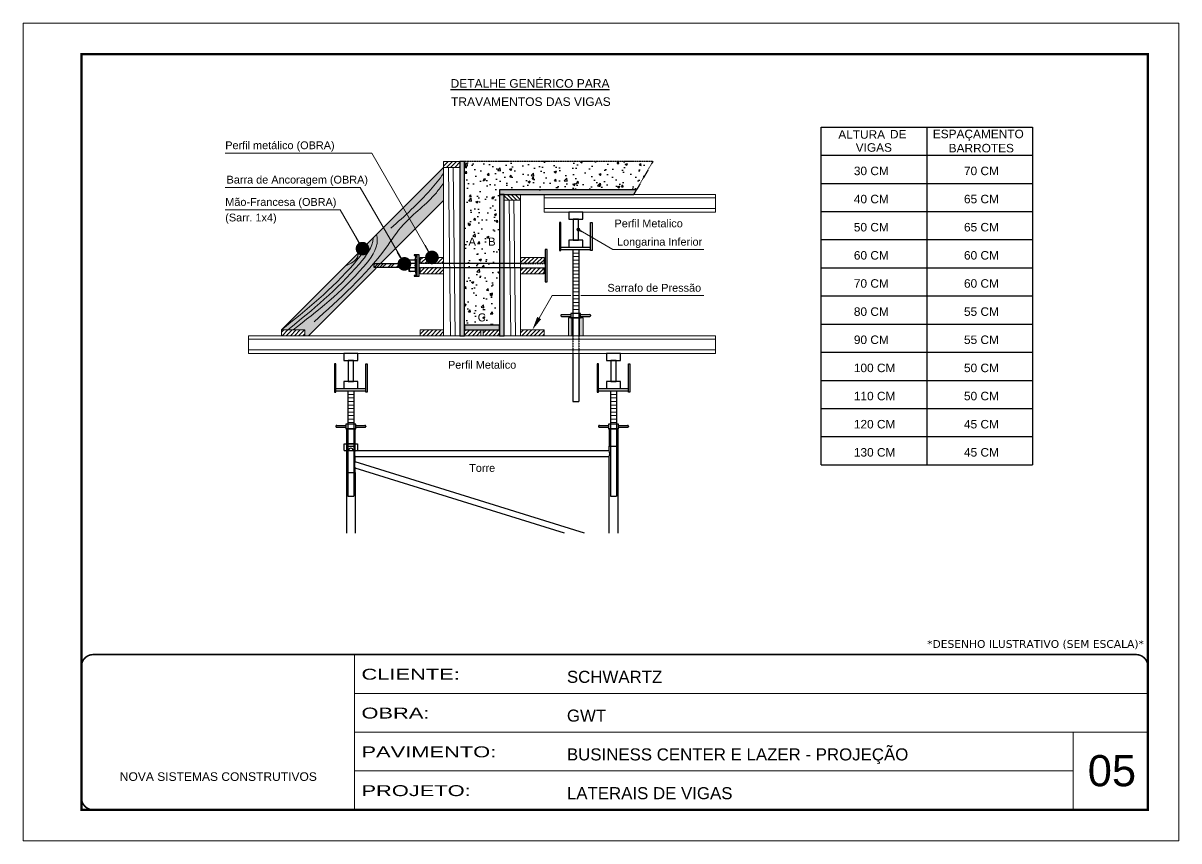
# Model space of a CAD drawing. Extents: x 2603 to 22413, y 1253 to 30260.
# Drawn here: x 2603 to 4088, y 27671 to 28721 of the extents above; entities that cross this region are included whole.
import ezdxf
from ezdxf.enums import TextEntityAlignment as Align

# ---------------------------------------------------------------- set-up
doc = ezdxf.new("R2010")
doc.units = 0
for name, pattern in [('CONTINUO', [0]), ('DASHED', [0.75, 0.5, -0.25]), ('HIDDEN', [0.375, 0.25, -0.125])]:
    doc.linetypes.add(name, pattern=pattern)
doc.layers.add('BARRA DE ANCORAGEM', color=251, linetype='Continuous')
doc.layers.add('GARFOS', color=7, linetype='Continuous')
for name, color, linetype, lineweight in [('CARIMBO', 255, 'Continuous', 9), ('CONCRETO', 251, 'Continuous', 25), ('Demarcação 1', 251, 'Continuous', 9), ('Escoras', 2, 'Continuous', 25), ('Folhas', 255, 'Continuous', 9), ('Forcador', 251, 'Continuous', 25), ('Hachura', 251, 'Continuous', 9), ('Madeira', 126, 'Continuous', 18), ('Perfil Metálico', 224, 'Continuous', 18), ('SARRAFO DE PRESSAO', 251, 'DASHED', 9)]:
    doc.layers.add(name, color=color, linetype=linetype, lineweight=lineweight)
doc.layers.add('Demarcação 2', color=7, linetype='Continuous', lineweight=9, true_color=0xe0e0e0)
doc.styles.add('ARIAL', font='arial.ttf')
doc.styles.get("Standard").update_dxf_attribs({"font": 'arial.ttf'})
doc.styles.add('stylellllll', font='verdana.ttf', dxfattribs={"height": 2})
doc.styles.add('Tecnologia', font='')
doc.styles.get('Tecnologia').set_extended_font_data('Forgotten Futurist')
doc.dimstyles.new('3x', dxfattribs={"dimtxt": 10, "dimasz": 5, "dimexe": 7, "dimexo": 5, "dimgap": 4, "dimtad": 1, "dimdec": 4, "dimlfac": 0.333333, "dimdsep": 46, "dimtxsty": 'Standard', "dimblk": 'DOT', "dimcen": 0.09, "dimclrd": 1, "dimclre": 1, "dimclrt": 2, "dimadec": 0, "dimazin": 2, "dimtfac": 1, "dimtdec": 4, "dimtmove": 0, "dimatfit": 3, "dimldrblk": 'DOT', "dimfxl": 1, "dimtolj": 1, "dimtzin": 0, "dimlwd": 9, "dimlwe": 9, "dimarcsym": 0})
pattern_1 = [(45, (-2137.7757, 34260.1615), (-2.6516504, 2.6516504), [])]

# ---------------------------------------------------------------- blocks, each defined once
blk = doc.blocks.new('9999999999')
at = {"color": 30, "linetype": 'CONTINUO'}
for p, q in [((98564.6, 34230.2), (98564.6, 34429.4)), ((98564.6, 34379.6), (99584, 34379.6)), ((98564.6, 34329.8), (99488, 34329.8)), ((99584, 34329.8), (99488, 34329.8)), ((99488, 34329.8), (99488, 34230.2)), ((98564.6, 34280), (99488, 34280))]:
    blk.add_line(p, q, dxfattribs=at)
at = {"color": 30, "linetype": 'CONTINUO', "const_width": 2}
blk.add_lwpolyline([(99584, 34230.2), (99584, 34414.4, 0.414214), (99569, 34429.4), (98229, 34429.4, 0.414214), (98214, 34414.4), (98214, 34245.2, 0.414214), (98229, 34230.2), (99584, 34230.2)], format="xyb", dxfattribs=at)
at = {"layer": 'Folhas'}
blk.add_lwpolyline([(98139, 34190.2), (99624, 34190.2), (99624, 35240.2), (98139, 35240.2)], close=True, dxfattribs=at)
at = {"layer": 'Folhas', "color": 30, "const_width": 3}
blk.add_lwpolyline([(98214, 34230.2), (99584, 34230.2), (99584, 35200.2), (98214, 35200.2)], close=True, dxfattribs=at)
at = {"color": 7, "linetype": 'Continuous', "ltscale": 5, "style": 'ARIAL'}
for s, height, p in [('SCHWARTZ', 15.48, (98837.7, 34393.1)), ('GWT', 15.48, (98837.7, 34343.3)), ('BUSINESS CENTER E LAZER - PROJEÇÃO', 15.483, (98837.7, 34293.5)), ('NOVA SISTEMAS CONSTRUTIVOS', 11.059, (98263.2, 34267.2)), ('LATERAIS DE VIGAS', 15.483, (98837.7, 34243.7))]:
    blk.add_text(s, height=height, dxfattribs=at).set_placement(p)
at = {"layer": 'Folhas', "color": 7, "style": 'Tecnologia', "width": 1.5}
for s, p in [('CLIENTE:', (98573.7, 34397.2)), ('OBRA:', (98573.7, 34347.3)), ('PAVIMENTO:', (98573.7, 34297.5)), ('PROJETO:', (98573.7, 34247.7))]:
    blk.add_text(s, height=14, dxfattribs=at).set_placement(p)
blk = doc.blocks.new('HT20CT')
at = {"layer": 'Forcador'}
for points in [[(-4, 16), (-4, 20), (4, 20), (4, 16)], [(-1.5, 4), (-1.5, 16), (1.5, 16), (1.5, 4)], [(-4, 0), (-4, 4), (4, 4), (4, 0)]]:
    blk.add_lwpolyline(points, close=True, dxfattribs=at)
blk = doc.blocks.new('_Dot')
at = {"color": 0, "linetype": 'ByBlock', "lineweight": -2}
blk.add_line((-0.5, 0), (-1, 0), dxfattribs=at)
at = {"color": 0, "linetype": 'ByBlock', "const_width": 0.5}
blk.add_lwpolyline([(-0.25, 0, 1), (0.25, 0, 1)], format="xyb", close=True, dxfattribs=at)

msp = doc.modelspace()

# ---------------------------------------------------------------- hatches: boundary and pattern name
at = {"layer": 'CONCRETO', "linetype": 'DASHED', "ltscale": 0.3}
h = msp.add_hatch(dxfattribs=at)
h.set_pattern_fill('AR-CONC', color=256, scale=4, style=0)
h.set_pattern_definition([(50, (-45496.77, 20589.82), (28.690407, -2.510085), [3, -33]), (355, (-45496.77, 20589.82), (-5.550053, 30.087685), [2.4, -26.4]), (100.4514, (-45494.38, 20589.61), (23.140375, 27.577582), [2.549608, -28.045684]), (46.1842, (-45496.77, 20597.82), (42.689642, -6.62076), [4.5, -49.5]), (96.6356, (-45493.213, 20597.27), (37.386508, 38.964715), [3.82441, -42.06852]), (351.1842, (-45496.77, 20597.82), (37.386478, 38.964744), [3.6, -39.6]), (21, (-45492.77, 20595.82), (23.876282, -16.104756), [3, -33]), (326, (-45492.77, 20595.82), (9.732613, 29.006002), [2.4, -26.4]), (71.4514, (-45490.78, 20594.478), (33.608905, 12.90122), [2.549608, -28.045684]), (37.5, (-45496.77, 20589.82), (0.4863942, 13.3157542), [0, -26.08, 0, -26.8, 0, -26.5]), (7.5, (-45496.77, 20589.82), (10.5227815, 15.7764685), [0, -15.28, 0, -25.48, 0, -10.1]), (327.5, (-45505.69, 20589.82), (21.3528974, -0.9021949), [0, -10, 0, -31.2, 0, -41.4]), (317.5, (-45509.69, 20589.82), (23.327447, 4.004199), [0, -13, 0, -20.72, 0, -29.4])])
h.paths.add_polyline_path([(3170.25, 28542.75), (3170.25, 28332.75), (3215.25, 28332.75), (3215.25, 28506.75), (3391.24, 28506.75), (3412.02, 28542.75)])
h.paths.add_polyline_path([(3197.82, 28432.22), (3212.67, 28432.22), (3212.67, 28447.77), (3197.82, 28447.77)], flags=24)
h.paths.add_polyline_path([(3172.51, 28432.22), (3187.4, 28432.22), (3187.4, 28447.77), (3172.51, 28447.77)], flags=24)
h.paths.add_polyline_path([(3184.38, 28334.71), (3200.2, 28334.71), (3200.2, 28350.79), (3184.38, 28350.79)], flags=24)
at = {"layer": 'Demarcação 1'}
for points in [[(3170.25, 28542.75), (3164.25, 28542.75), (3164.25, 28319.25), (3170.25, 28319.25)], [(3391.24, 28506.75), (3215.25, 28506.75), (3215.25, 28500.75), (3387.78, 28500.75)], [(3221.25, 28500.75), (3215.25, 28500.75), (3215.25, 28319.25), (3221.25, 28319.25)], [(3215.25, 28332.75), (3170.25, 28332.75), (3170.25, 28326.75), (3215.25, 28326.75)]]:
    msp.add_hatch(color=256, dxfattribs=at).paths.add_polyline_path(points)
at = {"layer": 'Demarcação 2'}
msp.add_hatch(color=256, dxfattribs=at).paths.add_polyline_path([(3143.25, 28492.82), (3143.25, 28535.25), (2934.76, 28326.76), (2964.83, 28326.76), (2964.83, 28319.25), (2969.67, 28319.25), (3057.46, 28407.04), (3053.79, 28407.04), (3053.79, 28411.46), (3061.88, 28411.46)])
at = {"layer": 'Hachura'}
h = msp.add_hatch(dxfattribs=at)
h.set_pattern_fill('ANSI31', color=256, scale=30, style=0)
h.set_pattern_definition(pattern_1)
h.paths.add_polyline_path([(3143.25, 28542.75), (3164.25, 28542.75), (3164.25, 28535.25), (3143.25, 28535.25)])
h = msp.add_hatch(dxfattribs=at)
h.set_pattern_fill('ANSI31', color=256, scale=30, style=0)
h.set_pattern_definition([(135, (10704.1353, 32815.8565), (2.6516504, 2.6516504), [])])
h.paths.add_polyline_path([(3221.25, 28500.75), (3242.25, 28500.75), (3242.25, 28493.25), (3221.25, 28493.25)])
h = msp.add_hatch(dxfattribs=at)
h.set_pattern_fill('ANSI32', color=256, scale=20, angle=90, style=0)
h.set_pattern_definition([(45, (11710.317, 19434.917), (5.303301, -5.303301), []), (45, (11710.317, 19438.453), (5.303301, -5.303301), [])])
h.paths.add_polyline_path([(3053.79, 28407.04), (3053.79, 28411.46), (3098.79, 28411.46), (3098.79, 28407.04)])
h = msp.add_hatch(dxfattribs=at)
h.set_pattern_fill('ANSI31', color=256, scale=30, style=0)
h.set_pattern_definition(pattern_1)
h.paths.add_polyline_path([(3143.25, 28412.25), (3143.25, 28419.77), (3113.18, 28419.77), (3113.18, 28412.25)])
h = msp.add_hatch(dxfattribs=at)
h.set_pattern_fill('ANSI31', color=256, scale=30, style=0)
h.set_pattern_definition(pattern_1)
h.paths.add_polyline_path([(3272.31, 28412.25), (3272.31, 28419.77), (3242.25, 28419.77), (3242.25, 28412.25)])
h = msp.add_hatch(dxfattribs=at)
h.set_pattern_fill('ANSI31', color=256, scale=30, style=0)
h.set_pattern_definition(pattern_1)
h.paths.add_polyline_path([(3113.18, 28398.72), (3143.25, 28398.72), (3143.25, 28406.24), (3113.18, 28406.24)])
h = msp.add_hatch(dxfattribs=at)
h.set_pattern_fill('ANSI31', color=256, scale=30, style=0)
h.set_pattern_definition(pattern_1)
h.paths.add_polyline_path([(3242.25, 28398.72), (3272.31, 28398.72), (3272.31, 28406.24), (3242.25, 28406.24)])
h = msp.add_hatch(dxfattribs=at)
h.set_pattern_fill('ANSI31', color=256, scale=30, style=0)
h.set_pattern_definition([(45, (-2316.191, 34167.1547), (-2.6516504, 2.6516504), [])])
h.paths.add_polyline_path([(2964.83, 28319.25), (2964.83, 28326.76), (2934.76, 28326.76), (2934.76, 28319.25)])
h = msp.add_hatch(dxfattribs=at)
h.set_pattern_fill('ANSI31', color=256, scale=30, style=0)
h.set_pattern_definition(pattern_1)
h.paths.add_polyline_path([(3113.25, 28319.25), (3143.25, 28319.25), (3143.25, 28326.75), (3113.25, 28326.75)])
h = msp.add_hatch(dxfattribs=at)
h.set_pattern_fill('ANSI31', color=256, scale=30, style=0)
h.set_pattern_definition(pattern_1)
h.paths.add_polyline_path([(3170.25, 28326.75), (3191.25, 28326.75), (3191.25, 28319.25), (3170.25, 28319.25)])
h = msp.add_hatch(dxfattribs=at)
h.set_pattern_fill('ANSI31', color=256, scale=30, style=0)
h.set_pattern_definition(pattern_1)
h.paths.add_polyline_path([(3215.25, 28319.25), (3215.25, 28326.75), (3194.25, 28326.75), (3194.25, 28319.25)])
h = msp.add_hatch(dxfattribs=at)
h.set_pattern_fill('ANSI31', color=256, scale=30, style=0)
h.set_pattern_definition(pattern_1)
h.paths.add_polyline_path([(3272.25, 28326.75), (3242.25, 28326.75), (3242.25, 28319.25), (3272.25, 28319.25)])
at = {"layer": 'Perfil Metálico'}
for points in [[(3303.61, 28319.25), (3308.11, 28319.25), (3308.11, 28342.05), (3303.61, 28342.05)], [(3317.98, 28319.25), (3322.48, 28319.25), (3322.48, 28342.05), (3317.98, 28342.05)]]:
    msp.add_hatch(color=256, dxfattribs=at).paths.add_polyline_path(points)

# ---------------------------------------------------------------- linework, layer by layer
for points in [[(3170.25, 28542.75), (3164.25, 28542.75), (3164.25, 28319.25), (3170.25, 28319.25)], [(3391.24, 28506.75), (3215.25, 28506.75), (3215.25, 28500.75), (3387.78, 28500.75)], [(3221.25, 28500.75), (3215.25, 28500.75), (3215.25, 28319.25), (3221.25, 28319.25)], [(3215.25, 28332.75), (3170.25, 28332.75), (3170.25, 28326.75), (3215.25, 28326.75)]]:
    msp.add_lwpolyline(points, close=True)
at = {"layer": 'BARRA DE ANCORAGEM'}
for p, q in [((3109, 28422.94), (3109, 28395.55)), ((3106.67, 28416.76), (3107.84, 28422.06)), ((3242.24, 28411.91), (3143.25, 28411.91)), ((3106.67, 28401.74), (3107.84, 28396.43)), ((3242.24, 28406.58), (3143.25, 28406.58))]:
    msp.add_line(p, q, dxfattribs=at)
at = {"layer": 'BARRA DE ANCORAGEM', "linetype": 'HIDDEN'}
for p, q in [((3143.25, 28411.91), (3111.68, 28411.91)), ((3242.24, 28411.91), (3273.81, 28411.91)), ((3143.25, 28406.58), (3111.68, 28406.58)), ((3242.24, 28406.58), (3273.81, 28406.58))]:
    msp.add_line(p, q, dxfattribs=at)
at = {"layer": 'BARRA DE ANCORAGEM', "flags": 128}
for points in [[(3109, 28422.94), (3105.44, 28422.94), (3105.44, 28422.06), (3109, 28422.06)], [(3111.68, 28395.55), (3111.68, 28422.94), (3109, 28422.94), (3109, 28395.55)], [(3276.21, 28388.44), (3276.21, 28430.05), (3273.81, 28430.05), (3273.81, 28388.44)], [(3098.79, 28411.46), (3053.79, 28411.46), (3053.79, 28407.04), (3098.79, 28407.04)], [(3109, 28416.76), (3106.67, 28416.76), (3106.67, 28401.74), (3109, 28401.74)], [(3109, 28396.43), (3105.44, 28396.43), (3105.44, 28395.55), (3109, 28395.55)]]:
    msp.add_lwpolyline(points, close=True, dxfattribs=at)
for points in [[(3106.67, 28411.9), (3100.56, 28411.9, -0.729796), (3100.56, 28416.76, -0.729796)], [(3106.67, 28406.6), (3100.56, 28406.6, -0.6666667), (3100.56, 28411.9, -0.6666667)]]:
    msp.add_lwpolyline(points, format="xyb", dxfattribs=at)
for points in [[(3106.67, 28401.74), (3098.79, 28401.74), (3098.79, 28416.76), (3106.67, 28416.76)], [(3106.67, 28408.8), (3109, 28408.8), (3109, 28409.69), (3106.67, 28409.69), (3106.67, 28408.8), (3106.67, 28409.69)]]:
    msp.add_lwpolyline(points, dxfattribs=at)
at = {"layer": 'BARRA DE ANCORAGEM'}
msp.add_arc((3101.34, 28404.17), 2.55, 107.75636, 252.24364, dxfattribs=at)
at = {"layer": 'CONCRETO', "linetype": 'DASHED', "ltscale": 0.3}
for q in [(3170.25, 28542.75), (3391.24, 28506.75)]:
    msp.add_line((3412.02, 28542.75), q, dxfattribs=at)
at = {"layer": 'Escoras'}
for p, q in [((3318.67, 28342.05), (3307.42, 28342.05)), ((3018.37, 28199.7), (3018.37, 28065.6)), ((3029.62, 28199.7), (3018.37, 28199.7)), ((3029.62, 28177.2), (3029.62, 28199.7)), ((3367.12, 28199.7), (3355.87, 28199.7)), ((3355.87, 28199.7), (3355.87, 28177.2)), ((3367.12, 28199.7), (3367.12, 28065.6)), ((3015.56, 28180.57), (3032.43, 28180.57)), ((3015.56, 28171.8), (3015.56, 28180.57)), ((3015.56, 28171.8), (3021.07, 28171.8)), ((3018.37, 28177.2), (3029.62, 28177.2)), ((3027.93, 28180.55), (3020.06, 28180.55)), ((3027.93, 28171.52), (3020.06, 28171.52)), ((3026.92, 28171.8), (3032.43, 28171.8)), ((3029.62, 28171.57), (3029.62, 28177.2)), ((3355.87, 28171.57), (3029.62, 28171.57)), ((3032.43, 28180.57), (3032.43, 28171.8)), ((3355.87, 28177.2), (3367.12, 28177.2)), ((3355.87, 28171.57), (3355.87, 28177.2)), ((3355.87, 28163.92), (3029.62, 28163.92)), ((3029.62, 28157.57), (3029.62, 28163.92)), ((3324.39, 28065.6), (3029.62, 28157.08)), ((3355.87, 28065.6), (3355.87, 28163.92)), ((3018.37, 28143.45), (3029.62, 28143.45)), ((3298.58, 28065.6), (3029.62, 28149.07)), ((3029.62, 28143.45), (3029.62, 28149.07)), ((3029.62, 28143.45), (3029.62, 28065.6))]:
    msp.add_line(p, q, dxfattribs=at)
for centre, radius, start, end in [((3024, 28171.8), 2.92, 0, 180), ((3037.19, 28167.75), 8.48, 153.19207, 206.80793), ((3348.3, 28167.75), 8.48, 333.19207, 26.80793), ((3039.03, 28153.32), 10.33, 155.71056, 204.28944)]:
    msp.add_arc(centre, radius, start, end, dxfattribs=at)
at = {"layer": 'Forcador', "linetype": 'Continuous'}
for p, q in [((3293.92, 28432.95), (3332.17, 28432.95)), ((3293.92, 28429.8), (3332.17, 28429.8)), ((3309.11, 28429.8), (3309.11, 28319.25)), ((3316.98, 28429.8), (3316.98, 28319.25)), ((3293.92, 28345.42), (3293.92, 28344.97)), ((3294.93, 28346.43), (3306.74, 28346.43)), ((3294.93, 28343.96), (3306.74, 28343.96)), ((3319.34, 28346.43), (3331.16, 28346.43)), ((3319.34, 28343.96), (3331.16, 28343.96)), ((3332.17, 28345.42), (3332.17, 28344.97)), ((3309.11, 28296.45), (3309.11, 28234.8)), ((3316.98, 28296.45), (3316.98, 28234.8)), ((3004.87, 28251.45), (3043.12, 28251.45)), ((3004.87, 28248.3), (3043.12, 28248.3)), ((3020.06, 28248.3), (3020.06, 28113.3)), ((3027.93, 28248.3), (3027.93, 28113.3)), ((3342.37, 28251.45), (3380.62, 28251.45)), ((3342.37, 28248.3), (3380.62, 28248.3)), ((3357.56, 28248.3), (3357.56, 28113.3)), ((3365.43, 28248.3), (3365.43, 28113.3)), ((3309.11, 28234.8), (3316.98, 28234.8)), ((3004.87, 28203.07), (3004.87, 28202.62)), ((3005.88, 28204.08), (3017.7, 28204.08)), ((3005.88, 28201.61), (3017.7, 28201.61)), ((3030.3, 28204.08), (3042.11, 28204.08)), ((3030.3, 28201.61), (3042.11, 28201.61)), ((3043.12, 28203.07), (3043.12, 28202.62)), ((3342.37, 28203.07), (3342.37, 28202.62)), ((3343.38, 28204.08), (3355.2, 28204.08)), ((3343.38, 28201.61), (3355.2, 28201.61)), ((3367.8, 28204.08), (3379.61, 28204.08)), ((3367.8, 28201.61), (3379.61, 28201.61)), ((3380.62, 28203.07), (3380.62, 28202.62)), ((3020.06, 28113.3), (3027.93, 28113.3)), ((3357.56, 28113.3), (3365.43, 28113.3))]:
    msp.add_line(p, q, dxfattribs=at)
at = {"layer": 'Forcador', "linetype": 'HIDDEN'}
for p, q in [((3309.11, 28319.25), (3309.11, 28296.45)), ((3316.98, 28319.25), (3316.98, 28296.45))]:
    msp.add_line(p, q, dxfattribs=at)
at = {"layer": 'Forcador', "linetype": 'Continuous'}
for points in [[(3292.01, 28464.45), (3292.01, 28428.45), (3293.92, 28428.45), (3293.92, 28464.45)], [(3334.08, 28464.45), (3334.08, 28428.45), (3332.17, 28428.45), (3332.17, 28464.45)], [(3306.74, 28347.9), (3306.74, 28342.05), (3319.34, 28342.05), (3319.34, 28347.9)], [(3002.96, 28282.95), (3002.96, 28246.95), (3004.87, 28246.95), (3004.87, 28282.95)], [(3045.03, 28282.95), (3045.03, 28246.95), (3043.12, 28246.95), (3043.12, 28282.95)], [(3340.46, 28282.95), (3340.46, 28246.95), (3342.37, 28246.95), (3342.37, 28282.95)], [(3382.53, 28282.95), (3382.53, 28246.95), (3380.62, 28246.95), (3380.62, 28282.95)], [(3017.7, 28205.55), (3017.7, 28199.7), (3030.3, 28199.7), (3030.3, 28205.55)], [(3355.2, 28205.55), (3355.2, 28199.7), (3367.8, 28199.7), (3367.8, 28205.55)]]:
    msp.add_lwpolyline(points, close=True, dxfattribs=at)
for centre, start, end in [((3294.93, 28345.42), 90, 180), ((3294.93, 28344.97), 180, 270), ((3331.16, 28345.42), 0, 90), ((3331.16, 28344.97), 270, 0), ((3005.88, 28203.07), 90, 180), ((3005.88, 28202.62), 180, 270), ((3042.11, 28203.07), 0, 90), ((3042.11, 28202.62), 270, 0), ((3343.38, 28203.07), 90, 180), ((3343.38, 28202.62), 180, 270), ((3379.61, 28203.07), 0, 90), ((3379.61, 28202.62), 270, 0)]:
    msp.add_arc(centre, 1.01, start, end, dxfattribs=at)
at = {"layer": 'GARFOS', "color": 2, "ltscale": 1.5}
for p, q in [((3628.17, 28153.5), (3628.17, 28587.13)), ((3628.17, 28587.13), (3899.71, 28587.13)), ((3763.94, 28587.13), (3763.94, 28153.5)), ((3899.71, 28587.13), (3899.71, 28153.5)), ((3628.17, 28551), (3899.71, 28551)), ((3628.17, 28551), (3899.71, 28551)), ((3628.17, 28514.86), (3899.71, 28514.86)), ((3628.17, 28478.73), (3899.71, 28478.73)), ((3628.17, 28442.59), (3899.71, 28442.59)), ((3628.17, 28406.45), (3899.71, 28406.45)), ((3628.17, 28370.32), (3899.71, 28370.32)), ((3628.17, 28334.18), (3899.71, 28334.18)), ((3628.17, 28298.05), (3899.71, 28298.05)), ((3628.17, 28261.91), (3899.71, 28261.91)), ((3628.17, 28225.77), (3899.71, 28225.77)), ((3628.17, 28189.64), (3899.71, 28189.64)), ((3628.17, 28153.5), (3899.71, 28153.5))]:
    msp.add_line(p, q, dxfattribs=at)
at = {"layer": 'Hachura'}
for p, q in [((3152.27, 28319.25), (3149.57, 28535.25)), ((3158.27, 28319.25), (3155.57, 28535.25)), ((3229.75, 28319.25), (3227.57, 28493.25)), ((3235.75, 28319.25), (3233.57, 28493.25)), ((3316.98, 28425.28), (3309.11, 28425.28)), ((3316.98, 28420.76), (3309.11, 28420.76)), ((3316.98, 28416.25), (3309.11, 28416.25)), ((3316.98, 28411.73), (3309.11, 28411.73)), ((3316.98, 28407.21), (3309.11, 28407.21)), ((3316.98, 28402.7), (3309.11, 28402.7)), ((3316.98, 28398.18), (3309.11, 28398.18)), ((3316.98, 28393.66), (3309.11, 28393.66)), ((3316.98, 28389.15), (3309.11, 28389.15)), ((3316.98, 28384.63), (3309.11, 28384.63)), ((3316.98, 28380.12), (3309.11, 28380.12)), ((3316.98, 28375.6), (3309.11, 28375.6)), ((3316.98, 28371.08), (3309.11, 28371.08)), ((3316.98, 28366.57), (3309.11, 28366.57)), ((3316.98, 28362.05), (3309.11, 28362.05)), ((3316.98, 28357.53), (3309.11, 28357.53)), ((3316.98, 28353.02), (3309.11, 28353.02)), ((3027.93, 28243.78), (3020.06, 28243.78)), ((3027.93, 28239.26), (3020.06, 28239.26)), ((3027.93, 28234.75), (3020.06, 28234.75)), ((3027.93, 28230.23), (3020.06, 28230.23)), ((3365.43, 28243.78), (3357.56, 28243.78)), ((3365.43, 28239.26), (3357.56, 28239.26)), ((3365.43, 28234.75), (3357.56, 28234.75)), ((3365.43, 28230.23), (3357.56, 28230.23)), ((3027.93, 28225.71), (3020.06, 28225.71)), ((3027.93, 28221.2), (3020.06, 28221.2)), ((3027.93, 28216.68), (3020.06, 28216.68)), ((3365.43, 28225.71), (3357.56, 28225.71)), ((3365.43, 28221.2), (3357.56, 28221.2)), ((3365.43, 28216.68), (3357.56, 28216.68)), ((3027.93, 28212.16), (3020.06, 28212.16)), ((3027.93, 28207.65), (3020.06, 28207.65)), ((3365.43, 28212.16), (3357.56, 28212.16)), ((3365.43, 28207.65), (3357.56, 28207.65))]:
    msp.add_line(p, q, dxfattribs=at)
at = {"layer": 'Hachura', "color": 1}
for p, q in [((3266, 28341.9), (3282.65, 28370.75)), ((3282.65, 28370.75), (3306.61, 28370.75)), ((3319.48, 28370.75), (3477.59, 28370.75))]:
    msp.add_line(p, q, dxfattribs=at)
at = {"layer": 'Hachura'}
for points in [[(3143.25, 28527.45), (3126.2, 28506.49), (3075.62, 28457.23)], [(2976.73, 28337.25), (3068.62, 28431.38), (3091.57, 28461.86), (3133.94, 28502.91), (3143.25, 28515.36)], [(2949.8, 28326.76), (3040.29, 28407.67), (3057.95, 28442.5), (3057.21, 28449.21)], [(3016.51, 28408.51), (3032.85, 28421.16), (3033.62, 28425.62)]]:
    msp.add_spline(points, degree=3, dxfattribs=at)
for points, knots in [([(2943.11, 28326.76), (2974.46, 28352.24), (3015.12, 28385.28), (3052.2, 28432.66), (3052.69, 28444.69)], [0, 0, 0, 0, 125.1825812, 162.3251979, 162.3251979, 162.3251979, 162.3251979]), ([(2934.76, 28326.76), (2966.99, 28352.5), (3006.22, 28383.81), (3041.91, 28428.39), (3044.93, 28436.93)], [0, 0, 0, 0, 127.741989, 155.4442459, 155.4442459, 155.4442459, 155.4442459])]:
    msp.add_open_spline(points, degree=3, knots=knots, dxfattribs=at)
at = {"layer": 'Hachura', "color": 1}
msp.add_solid([(3268.52, 28340.44), (3257.25, 28326.75), (3263.47, 28343.36)], dxfattribs=at)
at = {"layer": 'Madeira'}
for p, q in [((3143.25, 28535.25), (2934.76, 28326.76)), ((3143.25, 28535.25), (3143.25, 28326.75)), ((3143.25, 28492.82), (2969.67, 28319.25)), ((3242.25, 28326.75), (3242.25, 28493.25))]:
    msp.add_line(p, q, dxfattribs=at)
for points in [[(3143.25, 28535.25), (3164.25, 28535.25), (3164.25, 28542.75), (3143.25, 28542.75)], [(3242.25, 28493.25), (3221.25, 28493.25), (3221.25, 28500.75), (3242.25, 28500.75)], [(3113.18, 28419.77), (3143.25, 28419.77), (3143.25, 28412.25), (3113.18, 28412.25)], [(3242.25, 28419.77), (3272.31, 28419.77), (3272.31, 28412.25), (3242.25, 28412.25)], [(3113.18, 28398.72), (3143.25, 28398.72), (3143.25, 28406.24), (3113.18, 28406.24)], [(3242.25, 28398.72), (3272.31, 28398.72), (3272.31, 28406.24), (3242.25, 28406.24)], [(2934.76, 28326.76), (2964.83, 28326.76), (2964.83, 28319.25), (2934.76, 28319.25)], [(3113.25, 28319.25), (3143.25, 28319.25), (3143.25, 28326.75), (3113.25, 28326.75)], [(3191.25, 28319.25), (3170.25, 28319.25), (3170.25, 28326.75), (3191.25, 28326.75)], [(3194.25, 28319.25), (3215.25, 28319.25), (3215.25, 28326.75), (3194.25, 28326.75)], [(3272.25, 28319.25), (3242.25, 28319.25), (3242.25, 28326.75), (3272.25, 28326.75)]]:
    msp.add_lwpolyline(points, close=True, dxfattribs=at)
at = {"layer": 'Perfil Metálico'}
for p, q in [((3272.25, 28496.25), (3492.75, 28496.25)), ((3272.25, 28482.45), (3492.75, 28482.45)), ((2892.75, 28314.75), (3492.75, 28314.75)), ((2892.75, 28300.95), (3492.75, 28300.95))]:
    msp.add_line(p, q, dxfattribs=at)
for points in [[(3272.25, 28477.95), (3492.75, 28477.95), (3492.75, 28500.75), (3272.25, 28500.75)], [(3308.11, 28319.25), (3303.61, 28319.25), (3303.61, 28342.05), (3308.11, 28342.05)], [(3317.98, 28319.25), (3322.48, 28319.25), (3322.48, 28342.05), (3317.98, 28342.05)], [(2892.75, 28296.45), (3492.75, 28296.45), (3492.75, 28319.25), (2892.75, 28319.25)]]:
    msp.add_lwpolyline(points, close=True, dxfattribs=at)

# ---------------------------------------------------------------- block references
at = {"layer": 'Forcador', "linetype": 'Continuous', "xscale": -2.25, "yscale": 2.25, "zscale": 2.25}
for p in [(3313.04, 28432.95), (3361.5, 28251.45)]:
    msp.add_blockref('HT20CT', p, dxfattribs=at)
at = {"layer": 'Forcador', "xscale": -2.25, "yscale": 2.25, "zscale": 2.25}
msp.add_blockref('HT20CT', (3024, 28251.45), dxfattribs=at)
at = {"layer": 'SARRAFO DE PRESSAO', "color": 6, "linetype": 'ByBlock'}
msp.add_blockref('9999999999', (-95536.01, -6519.61), dxfattribs=at)

# ---------------------------------------------------------------- texts
at = {"color": 0, "linetype": 'Continuous', "ltscale": 5, "style": 'ARIAL'}
for s, p in [('%%UDETALHE GENÉRICO PARA', (3254.29, 28637.65)), ('TRAVAMENTOS DAS VIGAS', (3255.36, 28614.25))]:
    msp.add_text(s, height=11.0592, dxfattribs=at).set_placement(p, align=Align.CENTER)
at = {"layer": 'CARIMBO', "style": 'ARIAL'}
for s, height, p in [('Perfil metálico (OBRA)', 10, (2862.71, 28558.76)), ('Barra de Ancoragem (OBRA)', 10, (2864.39, 28514.64)), ('Mão-Francesa (OBRA)', 10, (2862.71, 28485.98)), ('Longarina Inferior', 10, (3366.04, 28434.87)), ('Sarrafo de Pressão', 10, (3353.76, 28375.75)), ('05', 40, (3970.83, 27740.74))]:
    msp.add_text(s, height=height, dxfattribs=at).set_placement(p)
msp.add_text('(Sarr. 1x4)', height=10, dxfattribs=at).set_placement((2862.71, 28475.98), align=Align.TOP_LEFT)
for s, p in [('Perfil Metalico', (3406.69, 28463.45)), ('Perfil Metalico', (3192.75, 28281.95)), ('Torre', (3192.75, 28149.43))]:
    msp.add_text(s, height=10, dxfattribs=at).set_placement(p, align=Align.MIDDLE_CENTER)
at = {"layer": 'CARIMBO', "color": 0, "linetype": 'Continuous', "style": 'ARIAL'}
for s, p in [('A', (3179.96, 28440)), ('B', (3205.25, 28440)), ('C', (3192.29, 28342.75))]:
    msp.add_text(s, height=10.37, dxfattribs=at).set_placement(p, align=Align.MIDDLE_CENTER)
at = {"layer": 'CARIMBO', "style": 'stylellllll'}
msp.add_text('*DESENHO ILUSTRATIVO (SEM ESCALA)*', height=10, dxfattribs=at).set_placement((4042.97, 27918.42), align=Align.RIGHT)
at = {"layer": 'GARFOS', "color": 2, "ltscale": 1.5}
for s, height, p in [('ALTURA   ', 10.91, (3650.36, 28572.17)), ('DE', 10.91, (3716.76, 28572.55)), ('ESPAÇAMENTO', 10.9102, (3771.81, 28572.86)), ('VIGAS', 10.91, (3672.72, 28555.47)), ('BARROTES', 10.91, (3792.22, 28554.63)), ('30 CM', 10.91, (3670.36, 28525.4)), ('70 CM', 10.91, (3811.84, 28525.4)), ('40 CM', 10.91, (3670.36, 28489.26)), ('65 CM', 10.91, (3811.84, 28489.26)), ('50 CM', 10.91, (3670.36, 28453.13)), ('65 CM', 10.91, (3811.84, 28453.13)), ('60 CM', 10.91, (3670.36, 28416.99)), ('60 CM', 10.91, (3811.84, 28416.99)), ('70 CM', 10.91, (3670.36, 28380.85)), ('60 CM', 10.91, (3811.84, 28380.85)), ('80 CM', 10.91, (3670.36, 28344.72)), ('55 CM', 10.91, (3811.84, 28344.72)), ('90 CM', 10.91, (3670.36, 28308.58)), ('55 CM', 10.91, (3811.84, 28308.58)), ('100 CM', 10.91, (3670.36, 28272.45)), ('50 CM', 10.91, (3811.84, 28272.45)), ('110 CM', 10.91, (3670.36, 28236.31)), ('50 CM', 10.91, (3811.84, 28236.31)), ('120 CM', 10.91, (3670.36, 28200.17)), ('45 CM', 10.91, (3811.84, 28200.17)), ('130 CM', 10.91, (3670.36, 28164.04)), ('45 CM', 10.91, (3811.84, 28164.04))]:
    msp.add_text(s, height=height, dxfattribs=at).set_placement(p)

# ---------------------------------------------------------------- leaders
msp.add_leader([(3316.42, 28455.45), (3360.72, 28429.87), (3477.59, 28429.87)], dimstyle='3x', override={"dimgap": 4, "dimtad": 0})
at = {"layer": 'Hachura'}
for points, override in [([(3128.21, 28419.77), (3050.85, 28553.76), (2862.71, 28553.76)], {"dimasz": 17.5, "dimtad": 0}), ([(3092.86, 28411.46), (3036.17, 28509.64), (2862.71, 28509.64)], {"dimasz": 17.5, "dimtad": 0}), ([(3039, 28431.01), (3010.15, 28480.98), (2862.71, 28480.98)], {"dimasz": 17.5, "dimgap": 4, "dimtad": 0})]:
    msp.add_leader(points, dimstyle='3x', override=override, dxfattribs=at)

doc.saveas('drawing.dxf')
